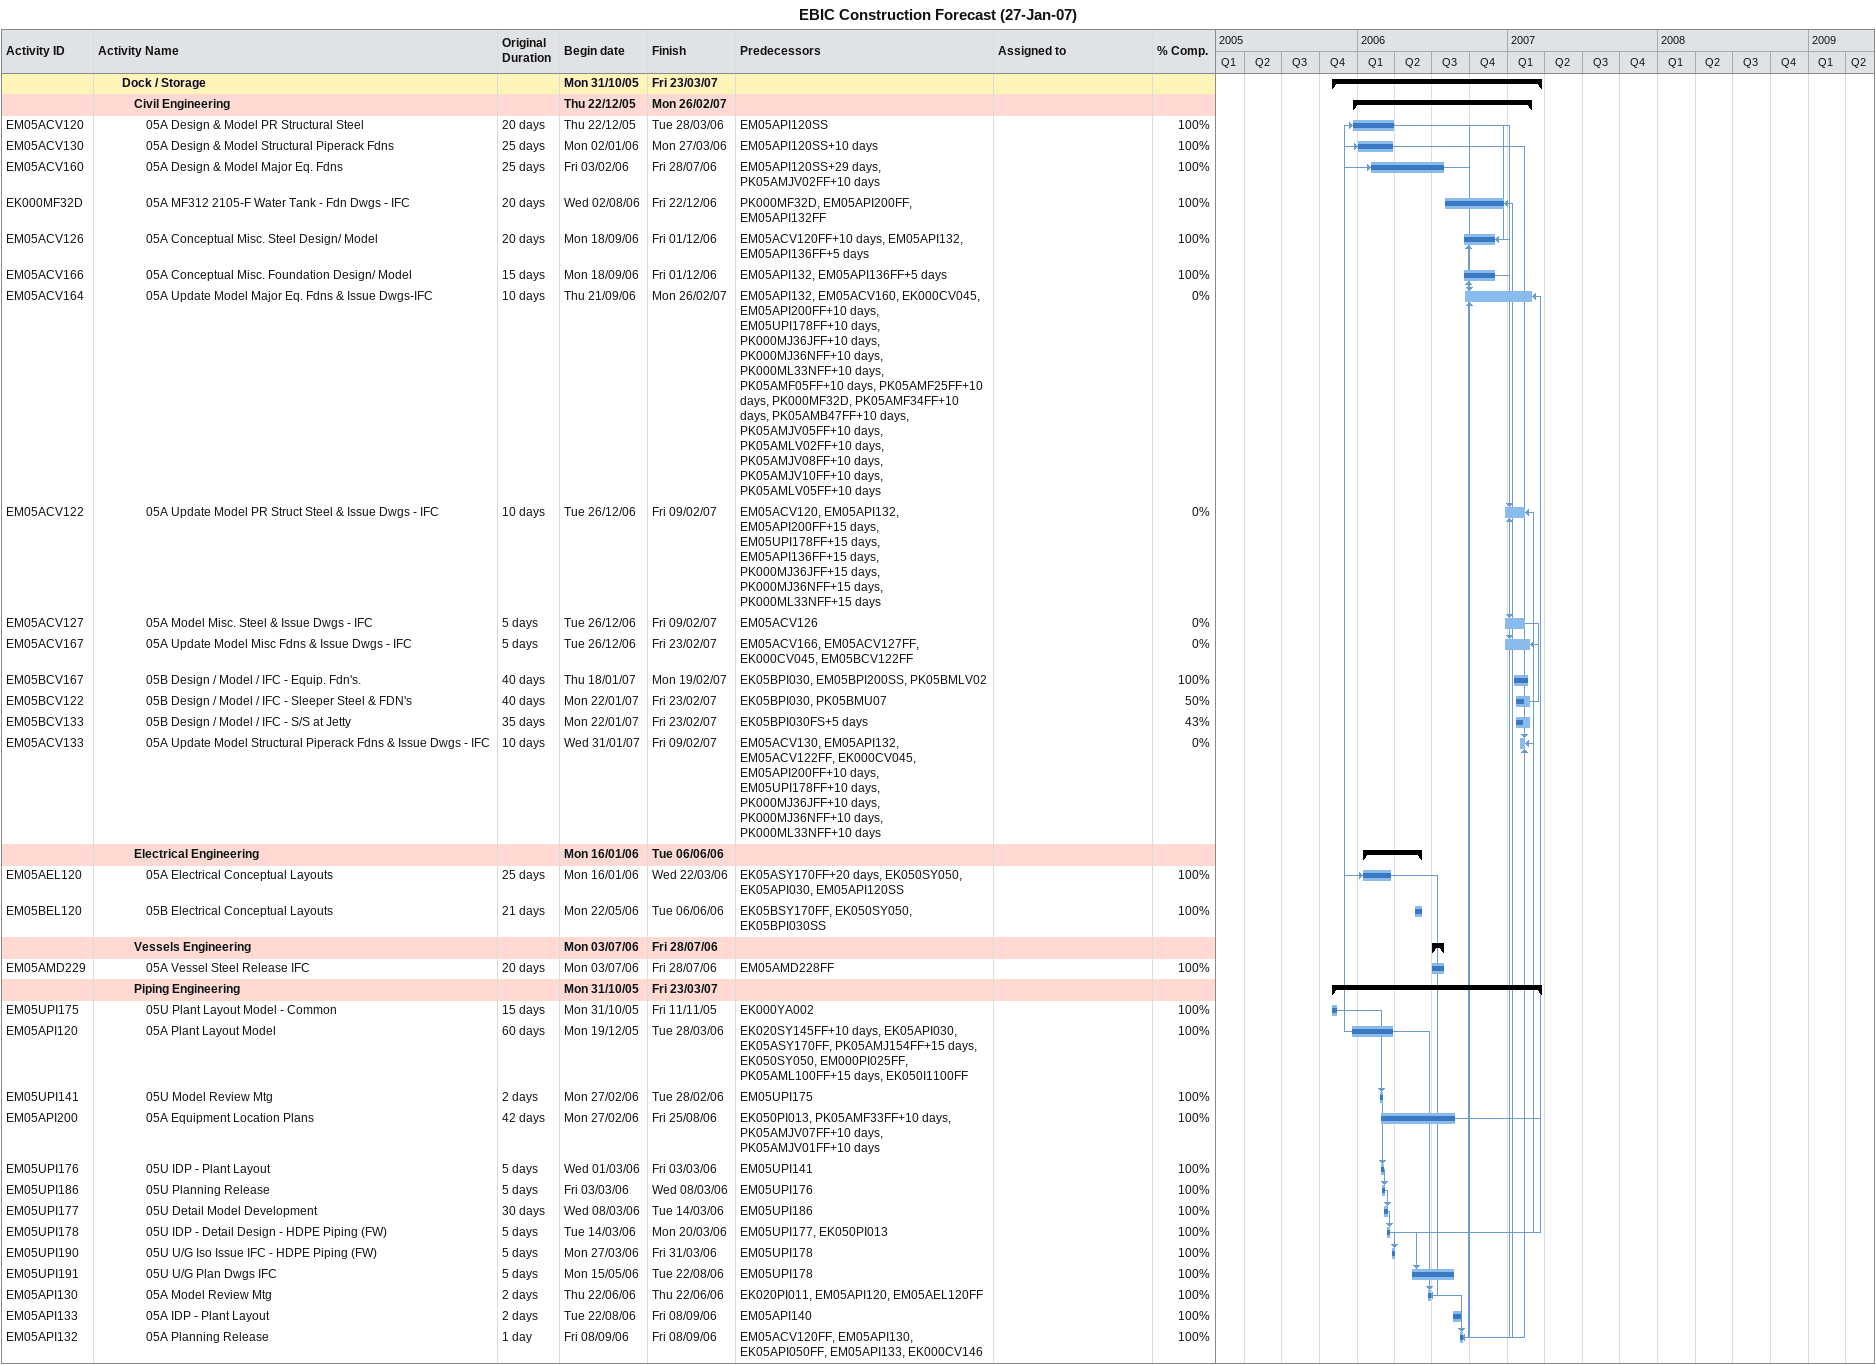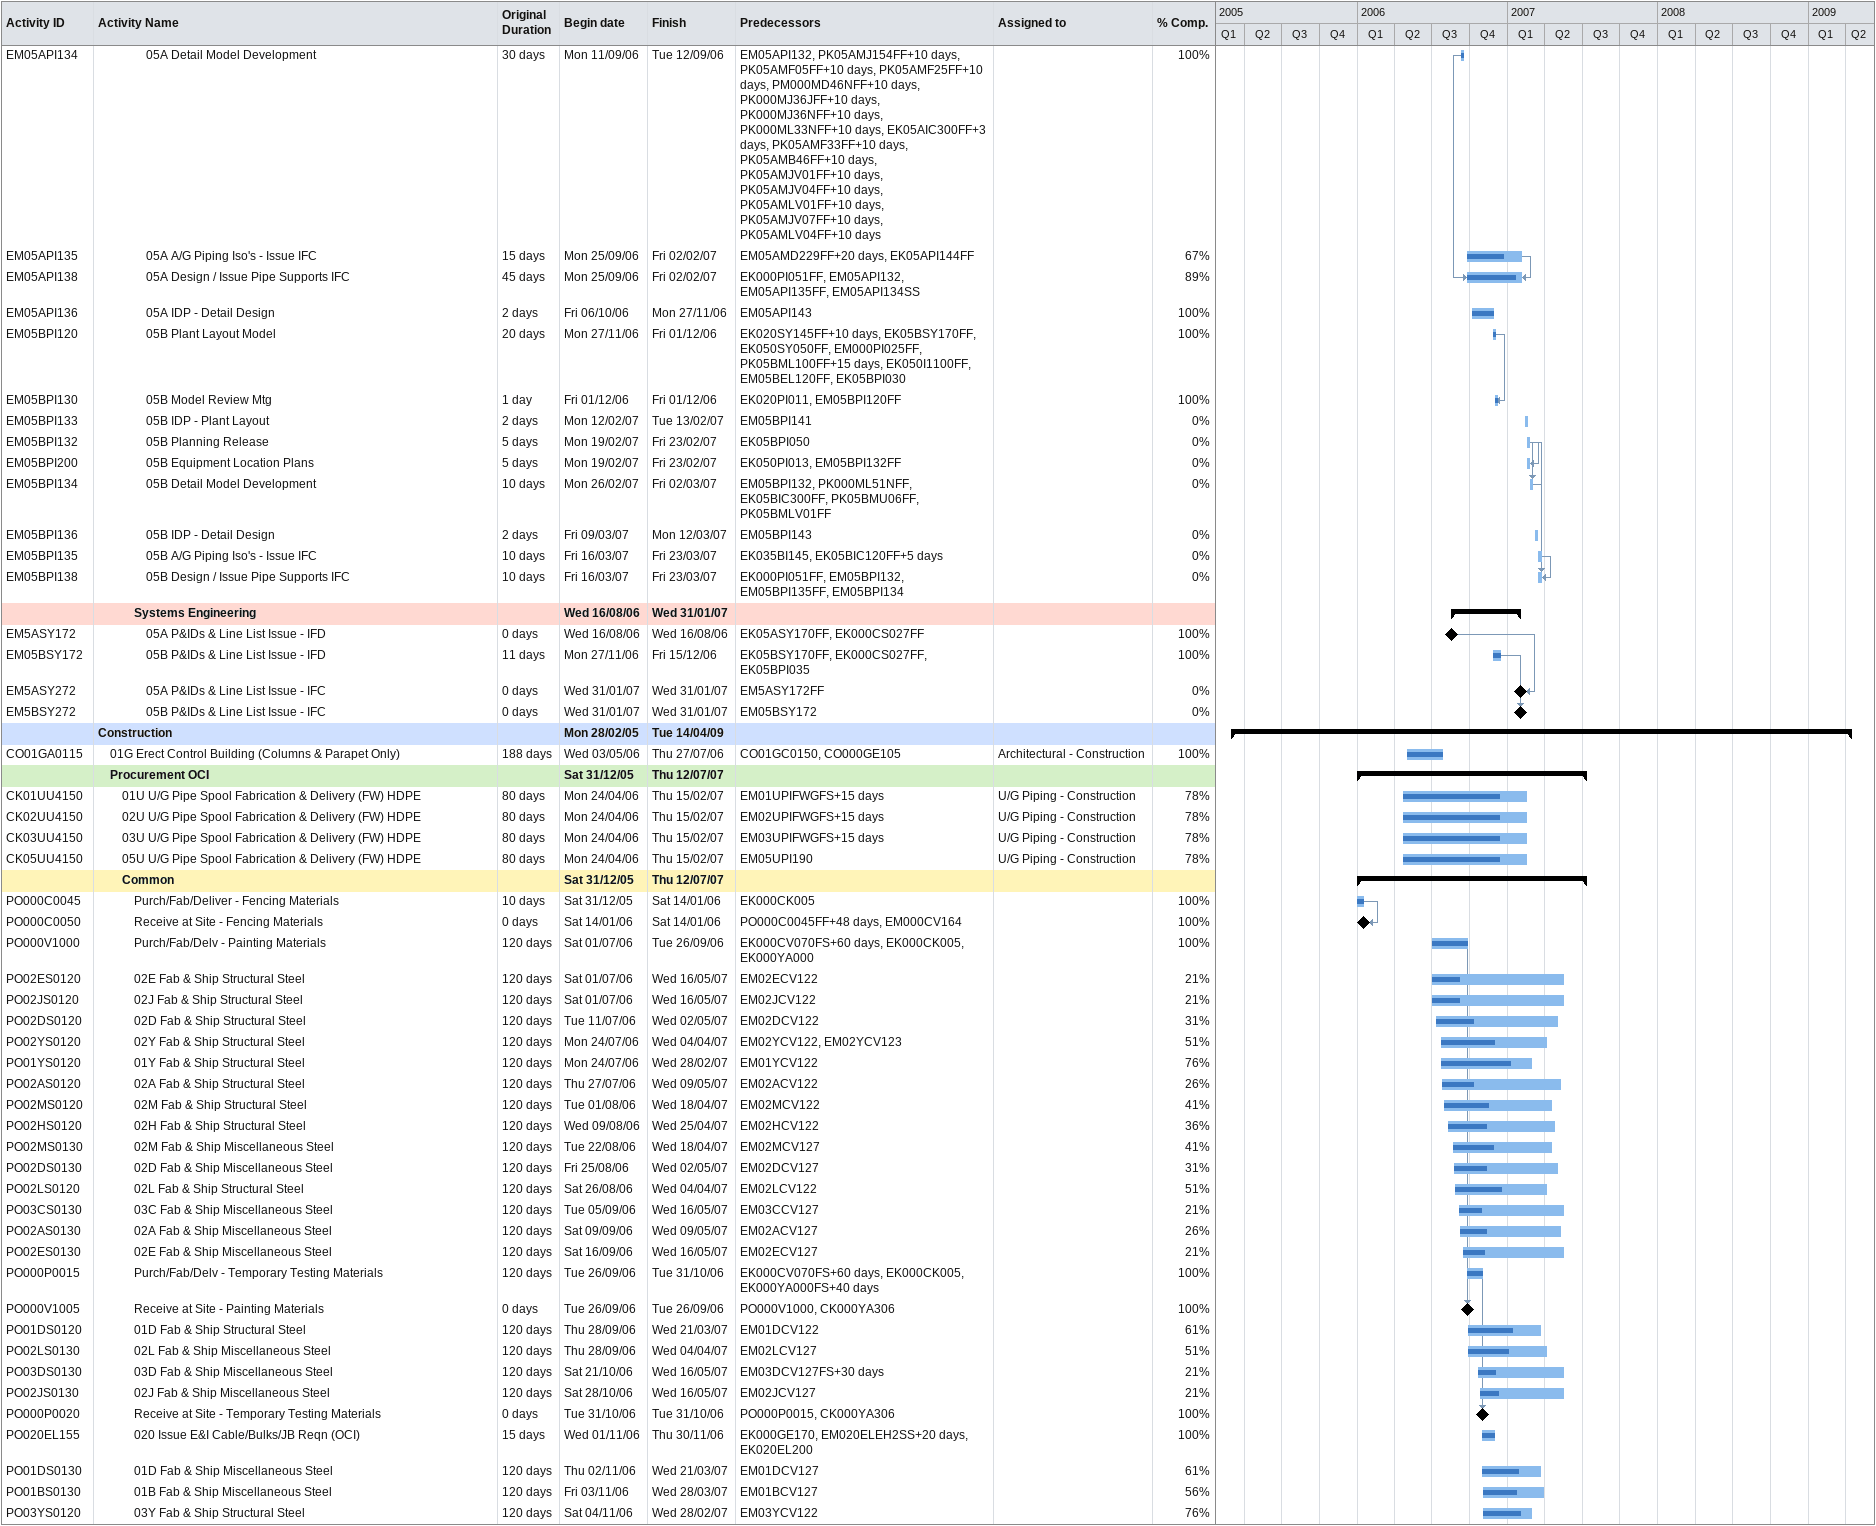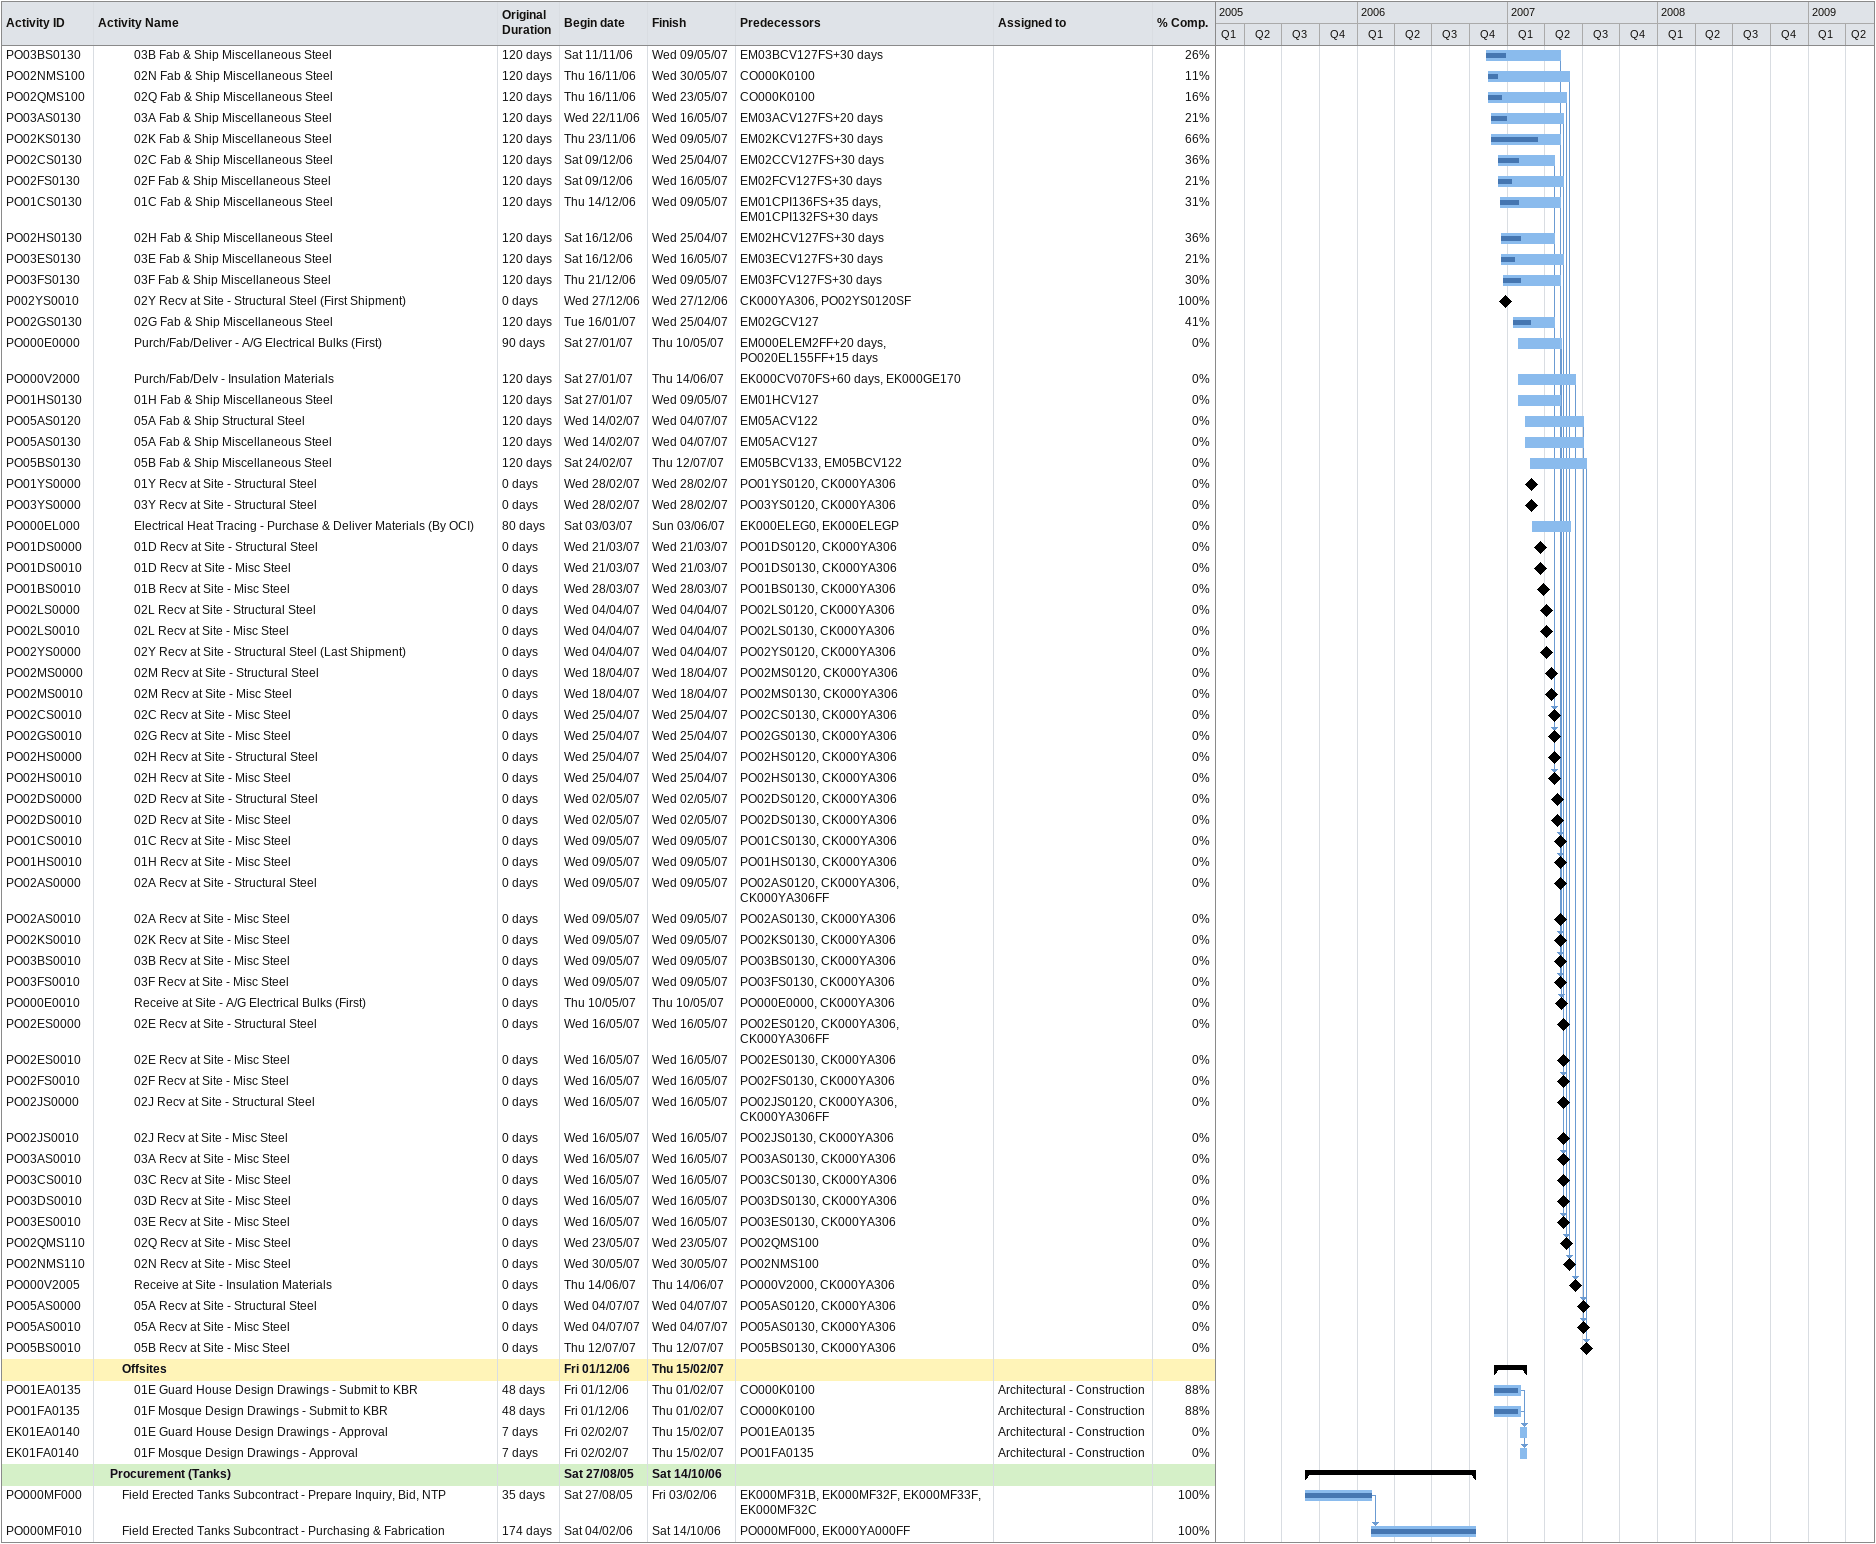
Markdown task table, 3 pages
EBIC Construction Forecast (27-Jan-07)

| ID | Level | Task | Original duration | Start | Finish | Predecessors | Resources | % complete |
|---|---|---|---|---|---|---|---|---|
|  | 3 | **Dock / Storage** |  | 2005-10-31 | 2007-03-23 |  |  |  |
|  | 4 | **Civil Engineering** |  | 2005-12-22 | 2007-02-26 |  |  |  |
| EM05ACV120 | 5 | 05A Design & Model PR Structural Steel | 20d | 2005-12-22 | 2006-03-28 | EM05API120SS |  | 100 |
| EM05ACV130 | 5 | 05A Design & Model Structural Piperack Fdns | 25d | 2006-01-02 | 2006-03-27 | EM05API120SS+10d |  | 100 |
| EM05ACV160 | 5 | 05A Design & Model Major Eq. Fdns | 25d | 2006-02-03 | 2006-07-28 | EM05API120SS+29d, PK05AMJV02FF+10d |  | 100 |
| EK000MF32D | 5 | 05A MF312 2105-F Water Tank - Fdn Dwgs - IFC | 20d | 2006-08-02 | 2006-12-22 | PK000MF32D, EM05API200FF, EM05API132FF |  | 100 |
| EM05ACV126 | 5 | 05A Conceptual Misc. Steel Design/ Model | 20d | 2006-09-18 | 2006-12-01 | EM05ACV120FF+10d, EM05API132, EM05API136FF+5d |  | 100 |
| EM05ACV166 | 5 | 05A Conceptual Misc. Foundation Design/ Model | 15d | 2006-09-18 | 2006-12-01 | EM05API132, EM05API136FF+5d |  | 100 |
| EM05ACV164 | 5 | 05A Update Model Major Eq. Fdns & Issue Dwgs-IFC | 10d | 2006-09-21 | 2007-02-26 | EM05API132, EM05ACV160, EK000CV045, EM05API200FF+10d, EM05UPI178FF+10d, PK000MJ36JFF+10d, PK000MJ36NFF+10d, PK000ML33NFF+10d, PK05AMF05FF+10d, PK05AMF25FF+10d, PK000MF32D, PK05AMF34FF+10d, PK05AMB47FF+10d, PK05AMJV05FF+10d, PK05AMLV02FF+10d, PK05AMJV08FF+10d, PK05AMJV10FF+10d, PK05AMLV05FF+10d |  | 0 |
| EM05ACV122 | 5 | 05A Update Model PR Struct Steel & Issue Dwgs - IFC | 10d | 2006-12-26 | 2007-02-09 | EM05ACV120, EM05API132, EM05API200FF+15d, EM05UPI178FF+15d, EM05API136FF+15d, PK000MJ36JFF+15d, PK000MJ36NFF+15d, PK000ML33NFF+15d |  | 0 |
| EM05ACV127 | 5 | 05A Model Misc. Steel & Issue Dwgs - IFC | 5d | 2006-12-26 | 2007-02-09 | EM05ACV126 |  | 0 |
| EM05ACV167 | 5 | 05A Update Model Misc Fdns & Issue Dwgs - IFC | 5d | 2006-12-26 | 2007-02-23 | EM05ACV166, EM05ACV127FF, EK000CV045, EM05BCV122FF |  | 0 |
| EM05BCV167 | 5 | 05B Design / Model / IFC - Equip. Fdn's. | 40d | 2007-01-18 | 2007-02-19 | EK05BPI030, EM05BPI200SS, PK05BMLV02 |  | 100 |
| EM05BCV122 | 5 | 05B Design / Model / IFC - Sleeper Steel & FDN's | 40d | 2007-01-22 | 2007-02-23 | EK05BPI030, PK05BMU07 |  | 50 |
| EM05BCV133 | 5 | 05B Design / Model / IFC - S/S at Jetty | 35d | 2007-01-22 | 2007-02-23 | EK05BPI030FS+5d |  | 43 |
| EM05ACV133 | 5 | 05A Update Model Structural Piperack Fdns & Issue Dwgs - IFC | 10d | 2007-01-31 | 2007-02-09 | EM05ACV130, EM05API132, EM05ACV122FF, EK000CV045, EM05API200FF+10d, EM05UPI178FF+10d, PK000MJ36JFF+10d, PK000MJ36NFF+10d, PK000ML33NFF+10d |  | 0 |
|  | 4 | **Electrical Engineering** |  | 2006-01-16 | 2006-06-06 |  |  |  |
| EM05AEL120 | 5 | 05A Electrical Conceptual Layouts | 25d | 2006-01-16 | 2006-03-22 | EK05ASY170FF+20d, EK050SY050, EK05API030, EM05API120SS |  | 100 |
| EM05BEL120 | 5 | 05B Electrical Conceptual Layouts | 21d | 2006-05-22 | 2006-06-06 | EK05BSY170FF, EK050SY050, EK05BPI030SS |  | 100 |
|  | 4 | **Vessels Engineering** |  | 2006-07-03 | 2006-07-28 |  |  |  |
| EM05AMD229 | 5 | 05A Vessel Steel Release IFC | 20d | 2006-07-03 | 2006-07-28 | EM05AMD228FF |  | 100 |
|  | 4 | **Piping Engineering** |  | 2005-10-31 | 2007-03-23 |  |  |  |
| EM05UPI175 | 5 | 05U Plant Layout Model - Common | 15d | 2005-10-31 | 2005-11-11 | EK000YA002 |  | 100 |
| EM05API120 | 5 | 05A Plant Layout Model | 60d | 2005-12-19 | 2006-03-28 | EK020SY145FF+10d, EK05API030, EK05ASY170FF, PK05AMJ154FF+15d, EK050SY050, EM000PI025FF, PK05AML100FF+15d, EK050I1100FF |  | 100 |
| EM05UPI141 | 5 | 05U Model Review Mtg | 2d | 2006-02-27 | 2006-02-28 | EM05UPI175 |  | 100 |
| EM05API200 | 5 | 05A Equipment Location Plans | 42d | 2006-02-27 | 2006-08-25 | EK050PI013, PK05AMF33FF+10d, PK05AMJV07FF+10d, PK05AMJV01FF+10d |  | 100 |
| EM05UPI176 | 5 | 05U IDP - Plant Layout | 5d | 2006-03-01 | 2006-03-03 | EM05UPI141 |  | 100 |
| EM05UPI186 | 5 | 05U Planning Release | 5d | 2006-03-03 | 2006-03-08 | EM05UPI176 |  | 100 |
| EM05UPI177 | 5 | 05U Detail Model Development | 30d | 2006-03-08 | 2006-03-14 | EM05UPI186 |  | 100 |
| EM05UPI178 | 5 | 05U IDP - Detail Design - HDPE Piping (FW) | 5d | 2006-03-14 | 2006-03-20 | EM05UPI177, EK050PI013 |  | 100 |
| EM05UPI190 | 5 | 05U U/G Iso Issue IFC - HDPE Piping (FW) | 5d | 2006-03-27 | 2006-03-31 | EM05UPI178 |  | 100 |
| EM05UPI191 | 5 | 05U U/G Plan Dwgs IFC | 5d | 2006-05-15 | 2006-08-22 | EM05UPI178 |  | 100 |
| EM05API130 | 5 | 05A Model Review Mtg | 2d | 2006-06-22 | 2006-06-22 | EK020PI011, EM05API120, EM05AEL120FF |  | 100 |
| EM05API133 | 5 | 05A IDP - Plant Layout | 2d | 2006-08-22 | 2006-09-08 | EM05API140 |  | 100 |
| EM05API132 | 5 | 05A Planning Release | 1d | 2006-09-08 | 2006-09-08 | EM05ACV120FF, EM05API130, EK05API050FF, EM05API133, EK000CV146 |  | 100 |
| EM05API134 | 5 | 05A Detail Model Development | 30d | 2006-09-11 | 2006-09-12 | EM05API132, PK05AMJ154FF+10d, PK05AMF05FF+10d, PK05AMF25FF+10d, PM000MD46NFF+10d, PK000MJ36JFF+10d, PK000MJ36NFF+10d, PK000ML33NFF+10d, EK05AIC300FF+3d, PK05AMF33FF+10d, PK05AMB46FF+10d, PK05AMJV01FF+10d, PK05AMJV04FF+10d, PK05AMLV01FF+10d, PK05AMJV07FF+10d, PK05AMLV04FF+10d |  | 100 |
| EM05API135 | 5 | 05A A/G Piping Iso's - Issue IFC | 15d | 2006-09-25 | 2007-02-02 | EM05AMD229FF+20d, EK05API144FF |  | 67 |
| EM05API138 | 5 | 05A Design / Issue Pipe Supports IFC | 45d | 2006-09-25 | 2007-02-02 | EK000PI051FF, EM05API132, EM05API135FF, EM05API134SS |  | 89 |
| EM05API136 | 5 | 05A IDP - Detail Design | 2d | 2006-10-06 | 2006-11-27 | EM05API143 |  | 100 |
| EM05BPI120 | 5 | 05B Plant Layout Model | 20d | 2006-11-27 | 2006-12-01 | EK020SY145FF+10d, EK05BSY170FF, EK050SY050FF, EM000PI025FF, PK05BML100FF+15d, EK050I1100FF, EM05BEL120FF, EK05BPI030 |  | 100 |
| EM05BPI130 | 5 | 05B Model Review Mtg | 1d | 2006-12-01 | 2006-12-01 | EK020PI011, EM05BPI120FF |  | 100 |
| EM05BPI133 | 5 | 05B IDP - Plant Layout | 2d | 2007-02-12 | 2007-02-13 | EM05BPI141 |  | 0 |
| EM05BPI132 | 5 | 05B Planning Release | 5d | 2007-02-19 | 2007-02-23 | EK05BPI050 |  | 0 |
| EM05BPI200 | 5 | 05B Equipment Location Plans | 5d | 2007-02-19 | 2007-02-23 | EK050PI013, EM05BPI132FF |  | 0 |
| EM05BPI134 | 5 | 05B Detail Model Development | 10d | 2007-02-26 | 2007-03-02 | EM05BPI132, PK000ML51NFF, EK05BIC300FF, PK05BMU06FF, PK05BMLV01FF |  | 0 |
| EM05BPI136 | 5 | 05B IDP - Detail Design | 2d | 2007-03-09 | 2007-03-12 | EM05BPI143 |  | 0 |
| EM05BPI135 | 5 | 05B A/G Piping Iso's - Issue IFC | 10d | 2007-03-16 | 2007-03-23 | EK035BI145, EK05BIC120FF+5d |  | 0 |
| EM05BPI138 | 5 | 05B Design / Issue Pipe Supports IFC | 10d | 2007-03-16 | 2007-03-23 | EK000PI051FF, EM05BPI132, EM05BPI135FF, EM05BPI134 |  | 0 |
|  | 4 | **Systems Engineering** |  | 2006-08-16 | 2007-01-31 |  |  |  |
| EM5ASY172 | 5 | 05A P&IDs & Line List Issue - IFD | 0d | 2006-08-16 | 2006-08-16 | EK05ASY170FF, EK000CS027FF |  | 100 |
| EM05BSY172 | 5 | 05B P&IDs & Line List Issue - IFD | 11d | 2006-11-27 | 2006-12-15 | EK05BSY170FF, EK000CS027FF, EK05BPI035 |  | 100 |
| EM5ASY272 | 5 | 05A P&IDs & Line List Issue - IFC | 0d | 2007-01-31 | 2007-01-31 | EM5ASY172FF |  | 0 |
| EM5BSY272 | 5 | 05B P&IDs & Line List Issue - IFC | 0d | 2007-01-31 | 2007-01-31 | EM05BSY172 |  | 0 |
|  | 1 | **Construction** |  | 2005-02-28 | 2009-04-14 |  |  |  |
| CO01GA0115 | 2 | 01G Erect Control Building (Columns & Parapet Only) | 188d | 2006-05-03 | 2006-07-27 | CO01GC0150, CO000GE105 | Architectural - Construction | 100 |
|  | 2 | **Procurement OCI** |  | 2005-12-31 | 2007-07-12 |  |  |  |
| CK01UU4150 | 3 | 01U U/G Pipe Spool Fabrication & Delivery (FW) HDPE | 80d | 2006-04-24 | 2007-02-15 | EM01UPIFWGFS+15d | U/G Piping - Construction | 78 |
| CK02UU4150 | 3 | 02U U/G Pipe Spool Fabrication & Delivery (FW) HDPE | 80d | 2006-04-24 | 2007-02-15 | EM02UPIFWGFS+15d | U/G Piping - Construction | 78 |
| CK03UU4150 | 3 | 03U U/G Pipe Spool Fabrication & Delivery (FW) HDPE | 80d | 2006-04-24 | 2007-02-15 | EM03UPIFWGFS+15d | U/G Piping - Construction | 78 |
| CK05UU4150 | 3 | 05U U/G Pipe Spool Fabrication & Delivery (FW) HDPE | 80d | 2006-04-24 | 2007-02-15 | EM05UPI190 | U/G Piping - Construction | 78 |
|  | 3 | **Common** |  | 2005-12-31 | 2007-07-12 |  |  |  |
| PO000C0045 | 4 | Purch/Fab/Deliver - Fencing Materials | 10d | 2005-12-31 | 2006-01-14 | EK000CK005 |  | 100 |
| PO000C0050 | 4 | Receive at Site - Fencing Materials | 0d | 2006-01-14 | 2006-01-14 | PO000C0045FF+48d, EM000CV164 |  | 100 |
| PO000V1000 | 4 | Purch/Fab/Delv - Painting Materials | 120d | 2006-07-01 | 2006-09-26 | EK000CV070FS+60d, EK000CK005, EK000YA000 |  | 100 |
| PO02ES0120 | 4 | 02E Fab & Ship Structural Steel | 120d | 2006-07-01 | 2007-05-16 | EM02ECV122 |  | 21 |
| PO02JS0120 | 4 | 02J Fab & Ship Structural Steel | 120d | 2006-07-01 | 2007-05-16 | EM02JCV122 |  | 21 |
| PO02DS0120 | 4 | 02D Fab & Ship Structural Steel | 120d | 2006-07-11 | 2007-05-02 | EM02DCV122 |  | 31 |
| PO02YS0120 | 4 | 02Y Fab & Ship Structural Steel | 120d | 2006-07-24 | 2007-04-04 | EM02YCV122, EM02YCV123 |  | 51 |
| PO01YS0120 | 4 | 01Y Fab & Ship Structural Steel | 120d | 2006-07-24 | 2007-02-28 | EM01YCV122 |  | 76 |
| PO02AS0120 | 4 | 02A Fab & Ship Structural Steel | 120d | 2006-07-27 | 2007-05-09 | EM02ACV122 |  | 26 |
| PO02MS0120 | 4 | 02M Fab & Ship Structural Steel | 120d | 2006-08-01 | 2007-04-18 | EM02MCV122 |  | 41 |
| PO02HS0120 | 4 | 02H Fab & Ship Structural Steel | 120d | 2006-08-09 | 2007-04-25 | EM02HCV122 |  | 36 |
| PO02MS0130 | 4 | 02M Fab & Ship Miscellaneous Steel | 120d | 2006-08-22 | 2007-04-18 | EM02MCV127 |  | 41 |
| PO02DS0130 | 4 | 02D Fab & Ship Miscellaneous Steel | 120d | 2006-08-25 | 2007-05-02 | EM02DCV127 |  | 31 |
| PO02LS0120 | 4 | 02L Fab & Ship Structural Steel | 120d | 2006-08-26 | 2007-04-04 | EM02LCV122 |  | 51 |
| PO03CS0130 | 4 | 03C Fab & Ship Miscellaneous Steel | 120d | 2006-09-05 | 2007-05-16 | EM03CCV127 |  | 21 |
| PO02AS0130 | 4 | 02A Fab & Ship Miscellaneous Steel | 120d | 2006-09-09 | 2007-05-09 | EM02ACV127 |  | 26 |
| PO02ES0130 | 4 | 02E Fab & Ship Miscellaneous Steel | 120d | 2006-09-16 | 2007-05-16 | EM02ECV127 |  | 21 |
| PO000P0015 | 4 | Purch/Fab/Delv - Temporary Testing Materials | 120d | 2006-09-26 | 2006-10-31 | EK000CV070FS+60d, EK000CK005, EK000YA000FS+40d |  | 100 |
| PO000V1005 | 4 | Receive at Site - Painting Materials | 0d | 2006-09-26 | 2006-09-26 | PO000V1000, CK000YA306 |  | 100 |
| PO01DS0120 | 4 | 01D Fab & Ship Structural Steel | 120d | 2006-09-28 | 2007-03-21 | EM01DCV122 |  | 61 |
| PO02LS0130 | 4 | 02L Fab & Ship Miscellaneous Steel | 120d | 2006-09-28 | 2007-04-04 | EM02LCV127 |  | 51 |
| PO03DS0130 | 4 | 03D Fab & Ship Miscellaneous Steel | 120d | 2006-10-21 | 2007-05-16 | EM03DCV127FS+30d |  | 21 |
| PO02JS0130 | 4 | 02J Fab & Ship Miscellaneous Steel | 120d | 2006-10-28 | 2007-05-16 | EM02JCV127 |  | 21 |
| PO000P0020 | 4 | Receive at Site - Temporary Testing Materials | 0d | 2006-10-31 | 2006-10-31 | PO000P0015, CK000YA306 |  | 100 |
| PO020EL155 | 4 | 020 Issue E&I Cable/Bulks/JB Reqn (OCI) | 15d | 2006-11-01 | 2006-11-30 | EK000GE170, EM020ELEH2SS+20d, EK020EL200 |  | 100 |
| PO01DS0130 | 4 | 01D Fab & Ship Miscellaneous Steel | 120d | 2006-11-02 | 2007-03-21 | EM01DCV127 |  | 61 |
| PO01BS0130 | 4 | 01B Fab & Ship Miscellaneous Steel | 120d | 2006-11-03 | 2007-03-28 | EM01BCV127 |  | 56 |
| PO03YS0120 | 4 | 03Y Fab & Ship Structural Steel | 120d | 2006-11-04 | 2007-02-28 | EM03YCV122 |  | 76 |
| PO03BS0130 | 4 | 03B Fab & Ship Miscellaneous Steel | 120d | 2006-11-11 | 2007-05-09 | EM03BCV127FS+30d |  | 26 |
| PO02NMS100 | 4 | 02N Fab & Ship Miscellaneous Steel | 120d | 2006-11-16 | 2007-05-30 | CO000K0100 |  | 11 |
| PO02QMS100 | 4 | 02Q Fab & Ship Miscellaneous Steel | 120d | 2006-11-16 | 2007-05-23 | CO000K0100 |  | 16 |
| PO03AS0130 | 4 | 03A Fab & Ship Miscellaneous Steel | 120d | 2006-11-22 | 2007-05-16 | EM03ACV127FS+20d |  | 21 |
| PO02KS0130 | 4 | 02K Fab & Ship Miscellaneous Steel | 120d | 2006-11-23 | 2007-05-09 | EM02KCV127FS+30d |  | 66 |
| PO02CS0130 | 4 | 02C Fab & Ship Miscellaneous Steel | 120d | 2006-12-09 | 2007-04-25 | EM02CCV127FS+30d |  | 36 |
| PO02FS0130 | 4 | 02F Fab & Ship Miscellaneous Steel | 120d | 2006-12-09 | 2007-05-16 | EM02FCV127FS+30d |  | 21 |
| PO01CS0130 | 4 | 01C Fab & Ship Miscellaneous Steel | 120d | 2006-12-14 | 2007-05-09 | EM01CPI136FS+35d, EM01CPI132FS+30d |  | 31 |
| PO02HS0130 | 4 | 02H Fab & Ship Miscellaneous Steel | 120d | 2006-12-16 | 2007-04-25 | EM02HCV127FS+30d |  | 36 |
| PO03ES0130 | 4 | 03E Fab & Ship Miscellaneous Steel | 120d | 2006-12-16 | 2007-05-16 | EM03ECV127FS+30d |  | 21 |
| PO03FS0130 | 4 | 03F Fab & Ship Miscellaneous Steel | 120d | 2006-12-21 | 2007-05-09 | EM03FCV127FS+30d |  | 30 |
| P002YS0010 | 4 | 02Y Recv at Site - Structural Steel (First Shipment) | 0d | 2006-12-27 | 2006-12-27 | CK000YA306, PO02YS0120SF |  | 100 |
| PO02GS0130 | 4 | 02G Fab & Ship Miscellaneous Steel | 120d | 2007-01-16 | 2007-04-25 | EM02GCV127 |  | 41 |
| PO000E0000 | 4 | Purch/Fab/Deliver - A/G Electrical Bulks (First) | 90d | 2007-01-27 | 2007-05-10 | EM000ELEM2FF+20d, PO020EL155FF+15d |  | 0 |
| PO000V2000 | 4 | Purch/Fab/Delv - Insulation Materials | 120d | 2007-01-27 | 2007-06-14 | EK000CV070FS+60d, EK000GE170 |  | 0 |
| PO01HS0130 | 4 | 01H Fab & Ship Miscellaneous Steel | 120d | 2007-01-27 | 2007-05-09 | EM01HCV127 |  | 0 |
| PO05AS0120 | 4 | 05A Fab & Ship Structural Steel | 120d | 2007-02-14 | 2007-07-04 | EM05ACV122 |  | 0 |
| PO05AS0130 | 4 | 05A Fab & Ship Miscellaneous Steel | 120d | 2007-02-14 | 2007-07-04 | EM05ACV127 |  | 0 |
| PO05BS0130 | 4 | 05B Fab & Ship Miscellaneous Steel | 120d | 2007-02-24 | 2007-07-12 | EM05BCV133, EM05BCV122 |  | 0 |
| PO01YS0000 | 4 | 01Y Recv at Site - Structural Steel | 0d | 2007-02-28 | 2007-02-28 | PO01YS0120, CK000YA306 |  | 0 |
| PO03YS0000 | 4 | 03Y Recv at Site - Structural Steel | 0d | 2007-02-28 | 2007-02-28 | PO03YS0120, CK000YA306 |  | 0 |
| PO000EL000 | 4 | Electrical Heat Tracing - Purchase & Deliver Materials (By OCI) | 80d | 2007-03-03 | 2007-06-03 | EK000ELEG0, EK000ELEGP |  | 0 |
| PO01DS0000 | 4 | 01D Recv at Site - Structural Steel | 0d | 2007-03-21 | 2007-03-21 | PO01DS0120, CK000YA306 |  | 0 |
| PO01DS0010 | 4 | 01D Recv at Site - Misc Steel | 0d | 2007-03-21 | 2007-03-21 | PO01DS0130, CK000YA306 |  | 0 |
| PO01BS0010 | 4 | 01B Recv at Site - Misc Steel | 0d | 2007-03-28 | 2007-03-28 | PO01BS0130, CK000YA306 |  | 0 |
| PO02LS0000 | 4 | 02L Recv at Site - Structural Steel | 0d | 2007-04-04 | 2007-04-04 | PO02LS0120, CK000YA306 |  | 0 |
| PO02LS0010 | 4 | 02L Recv at Site - Misc Steel | 0d | 2007-04-04 | 2007-04-04 | PO02LS0130, CK000YA306 |  | 0 |
| PO02YS0000 | 4 | 02Y Recv at Site - Structural Steel (Last Shipment) | 0d | 2007-04-04 | 2007-04-04 | PO02YS0120, CK000YA306 |  | 0 |
| PO02MS0000 | 4 | 02M Recv at Site - Structural Steel | 0d | 2007-04-18 | 2007-04-18 | PO02MS0120, CK000YA306 |  | 0 |
| PO02MS0010 | 4 | 02M Recv at Site - Misc Steel | 0d | 2007-04-18 | 2007-04-18 | PO02MS0130, CK000YA306 |  | 0 |
| PO02CS0010 | 4 | 02C Recv at Site - Misc Steel | 0d | 2007-04-25 | 2007-04-25 | PO02CS0130, CK000YA306 |  | 0 |
| PO02GS0010 | 4 | 02G Recv at Site - Misc Steel | 0d | 2007-04-25 | 2007-04-25 | PO02GS0130, CK000YA306 |  | 0 |
| PO02HS0000 | 4 | 02H Recv at Site - Structural Steel | 0d | 2007-04-25 | 2007-04-25 | PO02HS0120, CK000YA306 |  | 0 |
| PO02HS0010 | 4 | 02H Recv at Site - Misc Steel | 0d | 2007-04-25 | 2007-04-25 | PO02HS0130, CK000YA306 |  | 0 |
| PO02DS0000 | 4 | 02D Recv at Site - Structural Steel | 0d | 2007-05-02 | 2007-05-02 | PO02DS0120, CK000YA306 |  | 0 |
| PO02DS0010 | 4 | 02D Recv at Site - Misc Steel | 0d | 2007-05-02 | 2007-05-02 | PO02DS0130, CK000YA306 |  | 0 |
| PO01CS0010 | 4 | 01C Recv at Site - Misc Steel | 0d | 2007-05-09 | 2007-05-09 | PO01CS0130, CK000YA306 |  | 0 |
| PO01HS0010 | 4 | 01H Recv at Site - Misc Steel | 0d | 2007-05-09 | 2007-05-09 | PO01HS0130, CK000YA306 |  | 0 |
| PO02AS0000 | 4 | 02A Recv at Site - Structural Steel | 0d | 2007-05-09 | 2007-05-09 | PO02AS0120, CK000YA306, CK000YA306FF |  | 0 |
| PO02AS0010 | 4 | 02A Recv at Site - Misc Steel | 0d | 2007-05-09 | 2007-05-09 | PO02AS0130, CK000YA306 |  | 0 |
| PO02KS0010 | 4 | 02K Recv at Site - Misc Steel | 0d | 2007-05-09 | 2007-05-09 | PO02KS0130, CK000YA306 |  | 0 |
| PO03BS0010 | 4 | 03B Recv at Site - Misc Steel | 0d | 2007-05-09 | 2007-05-09 | PO03BS0130, CK000YA306 |  | 0 |
| PO03FS0010 | 4 | 03F Recv at Site - Misc Steel | 0d | 2007-05-09 | 2007-05-09 | PO03FS0130, CK000YA306 |  | 0 |
| PO000E0010 | 4 | Receive at Site - A/G Electrical Bulks (First) | 0d | 2007-05-10 | 2007-05-10 | PO000E0000, CK000YA306 |  | 0 |
| PO02ES0000 | 4 | 02E Recv at Site - Structural Steel | 0d | 2007-05-16 | 2007-05-16 | PO02ES0120, CK000YA306, CK000YA306FF |  | 0 |
| PO02ES0010 | 4 | 02E Recv at Site - Misc Steel | 0d | 2007-05-16 | 2007-05-16 | PO02ES0130, CK000YA306 |  | 0 |
| PO02FS0010 | 4 | 02F Recv at Site - Misc Steel | 0d | 2007-05-16 | 2007-05-16 | PO02FS0130, CK000YA306 |  | 0 |
| PO02JS0000 | 4 | 02J Recv at Site - Structural Steel | 0d | 2007-05-16 | 2007-05-16 | PO02JS0120, CK000YA306, CK000YA306FF |  | 0 |
| PO02JS0010 | 4 | 02J Recv at Site - Misc Steel | 0d | 2007-05-16 | 2007-05-16 | PO02JS0130, CK000YA306 |  | 0 |
| PO03AS0010 | 4 | 03A Recv at Site - Misc Steel | 0d | 2007-05-16 | 2007-05-16 | PO03AS0130, CK000YA306 |  | 0 |
| PO03CS0010 | 4 | 03C Recv at Site - Misc Steel | 0d | 2007-05-16 | 2007-05-16 | PO03CS0130, CK000YA306 |  | 0 |
| PO03DS0010 | 4 | 03D Recv at Site - Misc Steel | 0d | 2007-05-16 | 2007-05-16 | PO03DS0130, CK000YA306 |  | 0 |
| PO03ES0010 | 4 | 03E Recv at Site - Misc Steel | 0d | 2007-05-16 | 2007-05-16 | PO03ES0130, CK000YA306 |  | 0 |
| PO02QMS110 | 4 | 02Q Recv at Site - Misc Steel | 0d | 2007-05-23 | 2007-05-23 | PO02QMS100 |  | 0 |
| PO02NMS110 | 4 | 02N Recv at Site - Misc Steel | 0d | 2007-05-30 | 2007-05-30 | PO02NMS100 |  | 0 |
| PO000V2005 | 4 | Receive at Site - Insulation Materials | 0d | 2007-06-14 | 2007-06-14 | PO000V2000, CK000YA306 |  | 0 |
| PO05AS0000 | 4 | 05A Recv at Site - Structural Steel | 0d | 2007-07-04 | 2007-07-04 | PO05AS0120, CK000YA306 |  | 0 |
| PO05AS0010 | 4 | 05A Recv at Site - Misc Steel | 0d | 2007-07-04 | 2007-07-04 | PO05AS0130, CK000YA306 |  | 0 |
| PO05BS0010 | 4 | 05B Recv at Site - Misc Steel | 0d | 2007-07-12 | 2007-07-12 | PO05BS0130, CK000YA306 |  | 0 |
|  | 3 | **Offsites** |  | 2006-12-01 | 2007-02-15 |  |  |  |
| PO01EA0135 | 4 | 01E Guard House Design Drawings - Submit to KBR | 48d | 2006-12-01 | 2007-02-01 | CO000K0100 | Architectural - Construction | 88 |
| PO01FA0135 | 4 | 01F Mosque Design Drawings - Submit to KBR | 48d | 2006-12-01 | 2007-02-01 | CO000K0100 | Architectural - Construction | 88 |
| EK01EA0140 | 4 | 01E Guard House Design Drawings - Approval | 7d | 2007-02-02 | 2007-02-15 | PO01EA0135 | Architectural - Construction | 0 |
| EK01FA0140 | 4 | 01F Mosque Design Drawings - Approval | 7d | 2007-02-02 | 2007-02-15 | PO01FA0135 | Architectural - Construction | 0 |
|  | 2 | **Procurement (Tanks)** |  | 2005-08-27 | 2006-10-14 |  |  |  |
| PO000MF000 | 3 | Field Erected Tanks Subcontract - Prepare Inquiry, Bid, NTP | 35d | 2005-08-27 | 2006-02-03 | EK000MF31B, EK000MF32F, EK000MF33F, EK000MF32C |  | 100 |
| PO000MF010 | 3 | Field Erected Tanks Subcontract - Purchasing & Fabrication | 174d | 2006-02-04 | 2006-10-14 | PO000MF000, EK000YA000FF |  | 100 |
